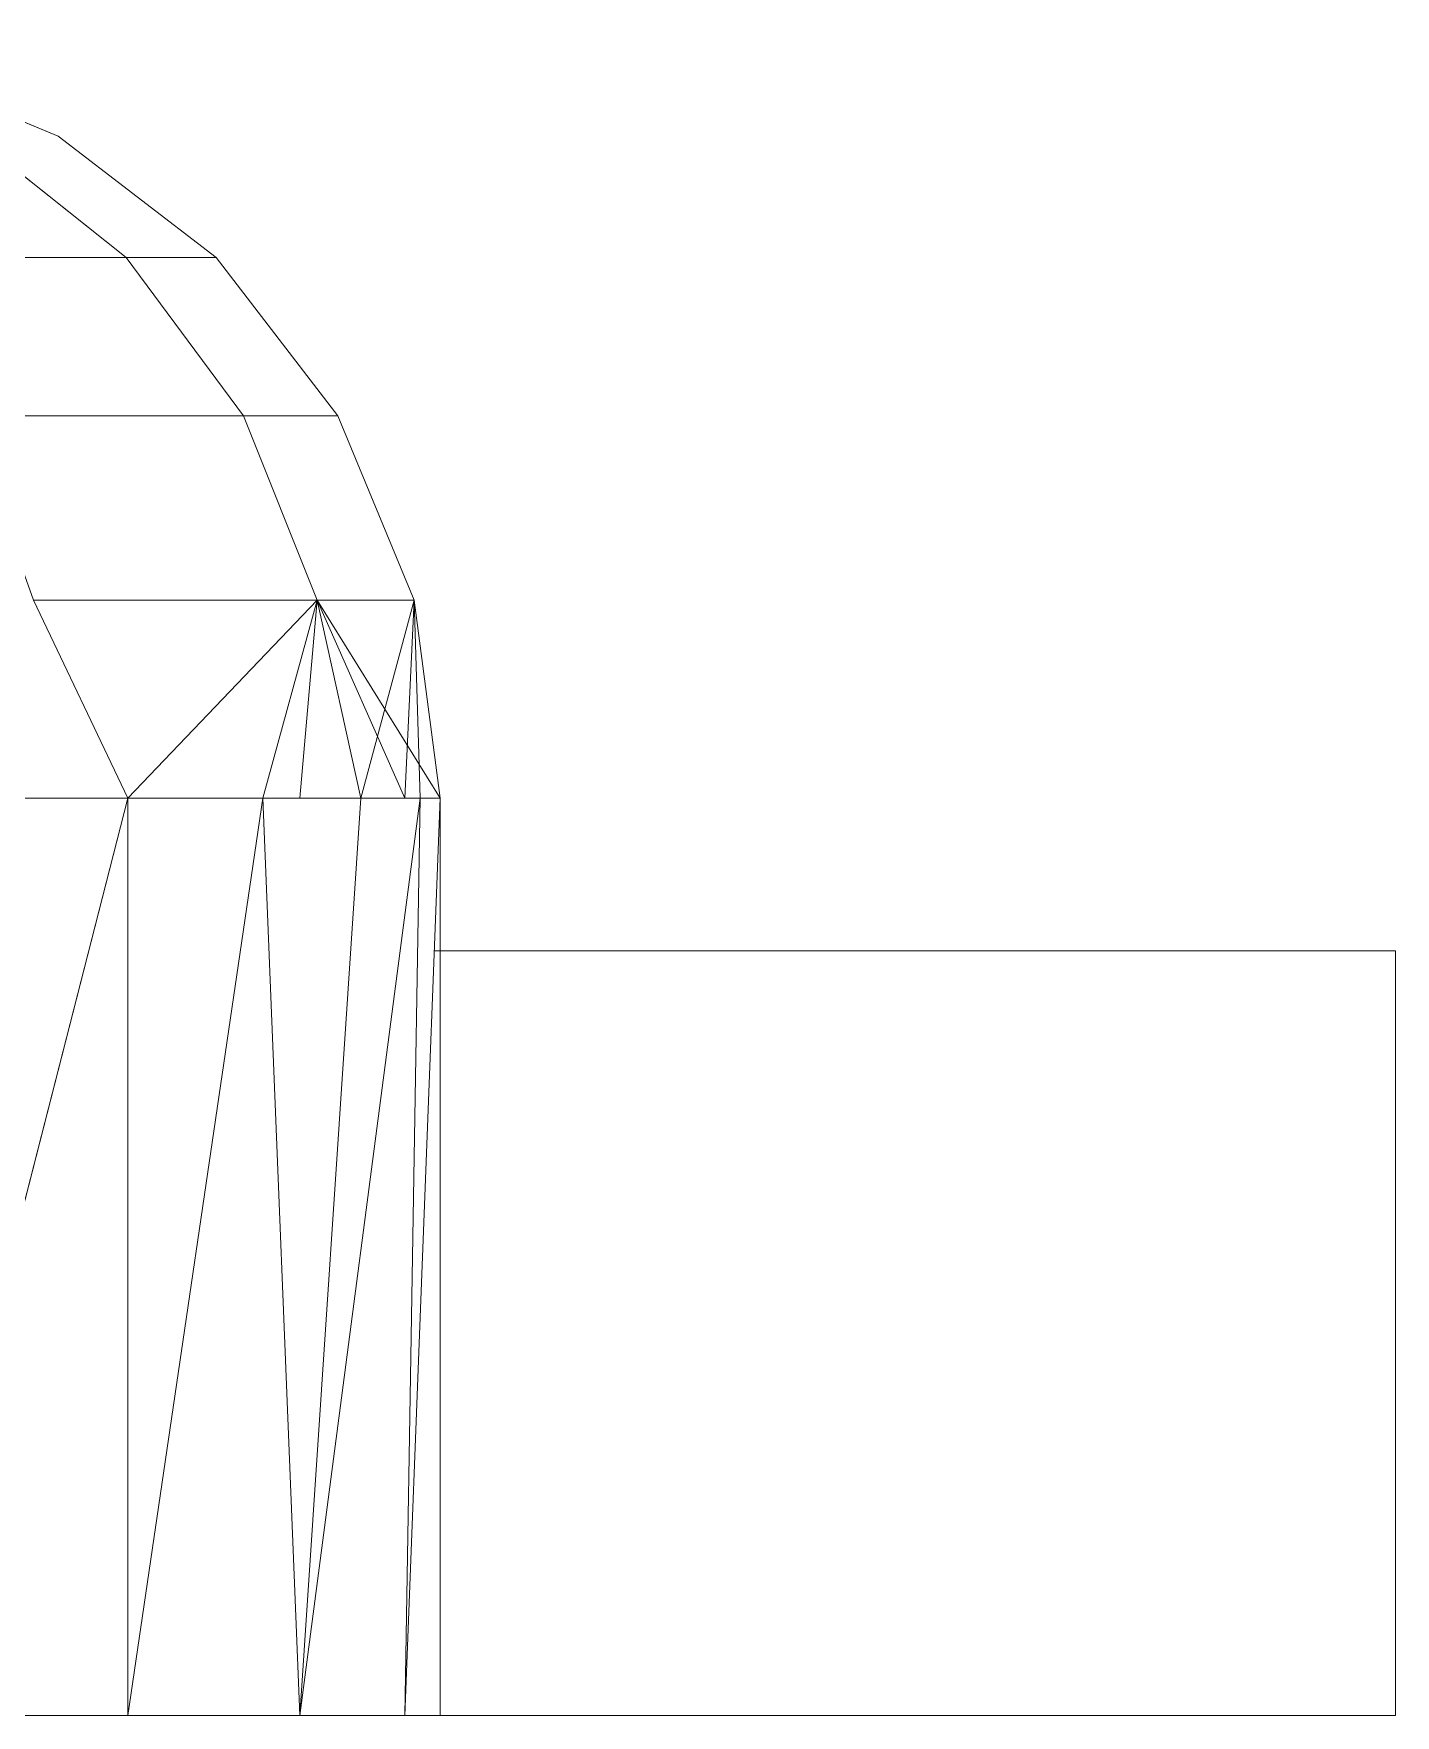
# Model space of a CAD drawing. Header units: centimetres. Extents: x -13467 to 3766, y -437 to 1921.
# Drawn here: x -7434.076 to -7432.294, y 94.029 to 96.229 of the extents above; entities that cross this region are included whole.
import ezdxf

# ---------------------------------------------------------------- set-up
doc = ezdxf.new("R2010")
doc.units = ezdxf.units.CM
doc.layers.add('M-EQPM', color=7, linetype='Continuous', lineweight=9)

# ---------------------------------------------------------------- blocks, each defined once
blk = doc.blocks.new('EQ-02-004 - EQ-02-004_dwg_Agrupar_771-V28-Sección 1-1')
at = {"layer": 'M-EQPM', "color": 136, "true_color": 0x007f7f}
for p, q in [((-7432.2944, 95.0294), (-7433.5521, 95.0294)), ((-7432.2944, 95.0294), (-7433.5521, 95.0294)), ((-7432.2944, 94.0294), (-7432.2944, 95.0294)), ((-7432.2944, 94.0294), (-7432.2944, 95.0294)), ((-7433.5444, 94.0294), (-7432.2944, 94.0294)), ((-7433.5444, 94.0294), (-7432.2944, 94.0294)), ((-7433.5444, 94.0294), (-7432.2944, 94.0294))]:
    blk.add_line(p, q, dxfattribs=at)
at = {"layer": 'M-EQPM', "color": 136, "true_color": 0x007f7f, "flags": 128}
blk.add_lwpolyline([(-7432.2944, 94.0294), (-7432.2944, 95.0294), (-7433.5521, 95.0294)], dxfattribs=at)
blk = doc.blocks.new('EQ-02-004 - EQ-02-004_dwg_Agrupar_789-V29-Sección 1-1')
at = {"layer": 'M-EQPM', "color": 136, "true_color": 0x007f7f}
for p, q in [((-7434.0444, 96.0954), (-7434.2856, 96.1953)), ((-7433.8373, 95.9365), (-7434.0444, 96.0954)), ((-7433.9551, 95.9365), (-7433.8373, 95.9365)), ((-7433.8373, 95.9365), (-7433.9551, 95.9365)), ((-7433.6784, 95.7294), (-7433.8373, 95.9365)), ((-7433.8016, 95.7294), (-7433.6784, 95.7294)), ((-7433.6784, 95.7294), (-7433.8016, 95.7294)), ((-7433.5785, 95.4882), (-7433.6784, 95.7294)), ((-7433.7051, 95.4882), (-7433.5785, 95.4882)), ((-7433.7051, 95.4882), (-7433.5906, 95.2294)), ((-7433.5785, 95.4882), (-7433.7051, 95.4882)), ((-7433.5444, 95.2294), (-7433.7051, 95.4882)), ((-7433.5906, 95.2294), (-7433.7051, 95.4882)), ((-7433.5444, 95.2294), (-7433.7051, 95.4882)), ((-7433.7051, 95.4882), (-7433.5906, 95.2294)), ((-7433.5906, 95.2294), (-7433.7051, 95.4882)), ((-7433.7051, 95.4882), (-7433.5906, 95.2294)), ((-7433.5906, 95.2294), (-7433.7051, 95.4882)), ((-7433.5785, 95.4882), (-7433.5906, 95.2294)), ((-7433.5785, 95.4882), (-7433.5444, 95.2294))]:
    blk.add_line(p, q, dxfattribs=at)
at = {"layer": 'M-EQPM', "color": 136, "true_color": 0x007f7f, "flags": 128}
blk.add_lwpolyline([(-7434.0444, 96.0954), (-7434.2856, 96.1953), (-7434.3881, 96.1953), (-7434.679, 96.2294), (-7434.8441, 96.2294), (-7434.679, 96.2294), (-7434.5783, 96.2294), (-7434.3881, 96.1953), (-7434.679, 96.2294), (-7434.5783, 96.2294), (-7434.5444, 96.2294), (-7434.3881, 96.1953), (-7434.5444, 96.2294), (-7434.2856, 96.1953)], close=True, dxfattribs=at)
for points in [[(-7433.9551, 95.9365), (-7433.8373, 95.9365), (-7434.0444, 96.0954)], [(-7434.0444, 96.0954), (-7433.8373, 95.9365), (-7433.9551, 95.9365)], [(-7433.9551, 95.9365), (-7433.8373, 95.9365), (-7433.6784, 95.7294), (-7433.8016, 95.7294)], [(-7433.9551, 95.9365), (-7433.8373, 95.9365), (-7433.6784, 95.7294), (-7433.8016, 95.7294)], [(-7433.8016, 95.7294), (-7433.6784, 95.7294), (-7433.5785, 95.4882), (-7433.7051, 95.4882)], [(-7433.7051, 95.4882), (-7433.5785, 95.4882), (-7433.6784, 95.7294), (-7433.8016, 95.7294)], [(-7433.7051, 95.4882), (-7433.5444, 95.2294), (-7433.5785, 95.4882), (-7433.7051, 95.4882)], [(-7433.7051, 95.4882), (-7433.5785, 95.4882), (-7433.5906, 95.2294)], [(-7433.5906, 95.2294), (-7433.5785, 95.4882), (-7433.5444, 95.2294)]]:
    blk.add_lwpolyline(points, dxfattribs=at)
blk = doc.blocks.new('EQ-02-004 - EQ-02-004_dwg_Agrupar_895-V30-Sección 1-1')
at = {"layer": 'M-EQPM', "color": 136, "true_color": 0x007f7f}
for p, q in [((-7434.0444, 96.0954), (-7434.2856, 96.1953)), ((-7433.8373, 95.9365), (-7434.0444, 96.0954)), ((-7433.9551, 95.9365), (-7433.8373, 95.9365)), ((-7433.8373, 95.9365), (-7433.9551, 95.9365)), ((-7433.6784, 95.7294), (-7433.8373, 95.9365)), ((-7433.8016, 95.7294), (-7433.6784, 95.7294)), ((-7433.6784, 95.7294), (-7433.8016, 95.7294)), ((-7433.5785, 95.4882), (-7433.6784, 95.7294)), ((-7433.5906, 95.2294), (-7433.7051, 95.4882)), ((-7433.7051, 95.4882), (-7433.5444, 95.2294)), ((-7433.7051, 95.4882), (-7433.5785, 95.4882)), ((-7433.5785, 95.4882), (-7433.7051, 95.4882)), ((-7433.7051, 95.4882), (-7433.648, 95.2294)), ((-7433.7051, 95.4882), (-7433.648, 95.2294)), ((-7433.7051, 95.4882), (-7433.5906, 95.2294)), ((-7433.5906, 95.2294), (-7433.7051, 95.4882)), ((-7433.7051, 95.4882), (-7433.5444, 95.2294)), ((-7433.5785, 95.4882), (-7433.648, 95.2294)), ((-7433.5444, 95.2294), (-7433.5785, 95.4882)), ((-7433.5785, 95.4882), (-7433.5704, 95.2294))]:
    blk.add_line(p, q, dxfattribs=at)
at = {"layer": 'M-EQPM', "color": 136, "true_color": 0x007f7f, "flags": 128}
for points in [[(-7434.1551, 96.0954), (-7434.3881, 96.1953), (-7434.2856, 96.1953), (-7434.0444, 96.0954), (-7434.2856, 96.1953), (-7434.3881, 96.1953), (-7434.7144, 96.2294)], [(-7433.9551, 95.9365), (-7433.8373, 95.9365), (-7433.6784, 95.7294), (-7433.8373, 95.9365), (-7433.9551, 95.9365)], [(-7433.9551, 95.9365), (-7433.8373, 95.9365), (-7433.9551, 95.9365)], [(-7433.8016, 95.7294), (-7433.6784, 95.7294), (-7433.8016, 95.7294)], [(-7433.8016, 95.7294), (-7433.6784, 95.7294), (-7433.5785, 95.4882), (-7433.6784, 95.7294), (-7433.8016, 95.7294)], [(-7433.7051, 95.4882), (-7433.5785, 95.4882), (-7433.7051, 95.4882)], [(-7433.648, 95.2294), (-7433.7051, 95.4882), (-7433.5785, 95.4882), (-7433.5704, 95.2294)], [(-7433.7051, 95.4882), (-7433.5785, 95.4882), (-7433.5444, 95.2294), (-7433.7051, 95.4882)], [(-7433.5444, 95.2294), (-7433.5785, 95.4882), (-7433.5704, 95.2294)]]:
    blk.add_lwpolyline(points, dxfattribs=at)
for points in [[(-7434.0444, 96.0954), (-7433.8373, 95.9365)], [(-7433.648, 95.2294), (-7433.5785, 95.4882)]]:
    blk.add_lwpolyline(points, close=True, dxfattribs=at)
blk = doc.blocks.new('EQ-02-004 - EQ-02-004_dwg_Agrupar_786-V31-Sección 1-1')
at = {"layer": 'M-EQPM', "color": 136, "true_color": 0x007f7f}
for p, q in [((-7434.0444, 96.0954), (-7434.2856, 96.1953)), ((-7433.8373, 95.9365), (-7434.0444, 96.0954)), ((-7433.9551, 95.9365), (-7433.8373, 95.9365)), ((-7433.8373, 95.9365), (-7433.9551, 95.9365)), ((-7433.6784, 95.7294), (-7433.8373, 95.9365)), ((-7433.8016, 95.7294), (-7433.6784, 95.7294)), ((-7433.6784, 95.7294), (-7433.8016, 95.7294)), ((-7433.5785, 95.4882), (-7433.6784, 95.7294)), ((-7433.7051, 95.4882), (-7433.5785, 95.4882)), ((-7433.7051, 95.4882), (-7433.5906, 95.2294)), ((-7433.5785, 95.4882), (-7433.7051, 95.4882)), ((-7433.5444, 95.2294), (-7433.7051, 95.4882)), ((-7433.5906, 95.2294), (-7433.7051, 95.4882)), ((-7433.5444, 95.2294), (-7433.7051, 95.4882)), ((-7433.7051, 95.4882), (-7433.5906, 95.2294)), ((-7433.5906, 95.2294), (-7433.7051, 95.4882)), ((-7433.7051, 95.4882), (-7433.5906, 95.2294)), ((-7433.5906, 95.2294), (-7433.7051, 95.4882)), ((-7433.5785, 95.4882), (-7433.5906, 95.2294)), ((-7433.5785, 95.4882), (-7433.5444, 95.2294))]:
    blk.add_line(p, q, dxfattribs=at)
at = {"layer": 'M-EQPM', "color": 136, "true_color": 0x007f7f, "flags": 128}
blk.add_lwpolyline([(-7434.0444, 96.0954), (-7434.2856, 96.1953), (-7434.3881, 96.1953), (-7434.679, 96.2294), (-7434.8441, 96.2294), (-7434.679, 96.2294), (-7434.5783, 96.2294), (-7434.3881, 96.1953), (-7434.679, 96.2294), (-7434.5783, 96.2294), (-7434.5444, 96.2294), (-7434.3881, 96.1953), (-7434.5444, 96.2294), (-7434.2856, 96.1953)], close=True, dxfattribs=at)
for points in [[(-7433.9551, 95.9365), (-7433.8373, 95.9365), (-7434.0444, 96.0954)], [(-7434.0444, 96.0954), (-7433.8373, 95.9365), (-7433.9551, 95.9365)], [(-7433.9551, 95.9365), (-7433.8373, 95.9365), (-7433.6784, 95.7294), (-7433.8016, 95.7294)], [(-7433.9551, 95.9365), (-7433.8373, 95.9365), (-7433.6784, 95.7294), (-7433.8016, 95.7294)], [(-7433.8016, 95.7294), (-7433.6784, 95.7294), (-7433.5785, 95.4882), (-7433.7051, 95.4882)], [(-7433.7051, 95.4882), (-7433.5785, 95.4882), (-7433.6784, 95.7294), (-7433.8016, 95.7294)], [(-7433.7051, 95.4882), (-7433.5444, 95.2294), (-7433.5785, 95.4882), (-7433.7051, 95.4882)], [(-7433.7051, 95.4882), (-7433.5785, 95.4882), (-7433.5906, 95.2294)], [(-7433.5906, 95.2294), (-7433.5785, 95.4882), (-7433.5444, 95.2294)]]:
    blk.add_lwpolyline(points, dxfattribs=at)
blk = doc.blocks.new('EQ-02-004 - EQ-02-004_dwg_Agrupar_898-V32-Sección 1-1')
at = {"layer": 'M-EQPM', "color": 136, "true_color": 0x007f7f}
for p, q in [((-7434.0444, 96.0954), (-7434.2856, 96.1953)), ((-7433.9551, 95.9365), (-7434.1552, 96.0954)), ((-7433.8373, 95.9365), (-7434.0444, 96.0954)), ((-7434.3004, 95.9365), (-7433.9551, 95.9365)), ((-7433.8016, 95.7294), (-7433.9551, 95.9365)), ((-7433.9551, 95.9365), (-7433.8373, 95.9365)), ((-7433.8373, 95.9365), (-7433.9551, 95.9365)), ((-7433.6784, 95.7294), (-7433.8373, 95.9365)), ((-7434.1628, 95.7294), (-7433.8016, 95.7294)), ((-7433.8016, 95.7294), (-7433.6784, 95.7294)), ((-7433.6784, 95.7294), (-7433.8016, 95.7294)), ((-7433.7051, 95.4882), (-7433.8016, 95.7294)), ((-7433.5785, 95.4882), (-7433.6784, 95.7294)), ((-7434.0763, 95.4882), (-7433.9531, 95.2294)), ((-7434.0763, 95.4882), (-7433.7051, 95.4882)), ((-7434.0763, 95.4882), (-7433.9531, 95.2294)), ((-7433.9531, 95.2294), (-7433.7051, 95.4882)), ((-7433.7051, 95.4882), (-7433.7762, 95.2294)), ((-7433.728, 95.2294), (-7433.7051, 95.4882)), ((-7433.7279, 95.2294), (-7433.7051, 95.4882)), ((-7433.7279, 95.2294), (-7433.7051, 95.4882)), ((-7433.5906, 95.2294), (-7433.7051, 95.4882)), ((-7433.7051, 95.4882), (-7433.5444, 95.2294)), ((-7433.7051, 95.4882), (-7433.5785, 95.4882)), ((-7433.5785, 95.4882), (-7433.7051, 95.4882)), ((-7433.7051, 95.4882), (-7433.648, 95.2294)), ((-7433.7051, 95.4882), (-7433.5906, 95.2294)), ((-7433.5906, 95.2294), (-7433.7051, 95.4882)), ((-7433.7051, 95.4882), (-7433.5444, 95.2294)), ((-7433.5785, 95.4882), (-7433.648, 95.2294)), ((-7433.5444, 95.2294), (-7433.5785, 95.4882)), ((-7433.5785, 95.4882), (-7433.5704, 95.2294)), ((-7433.9531, 95.2294), (-7434.2606, 94.0294)), ((-7434.1764, 95.2294), (-7433.9531, 95.2294)), ((-7434.1764, 95.2294), (-7433.9531, 95.2294)), ((-7433.9531, 95.2294), (-7433.7762, 95.2294)), ((-7433.9531, 95.2294), (-7433.9531, 94.0294)), ((-7433.7762, 95.2294), (-7433.9531, 94.0294)), ((-7433.7762, 95.2294), (-7433.648, 95.2294)), ((-7433.7762, 95.2294), (-7433.728, 94.0294)), ((-7433.648, 95.2294), (-7433.7762, 95.2294)), ((-7433.7279, 94.0294), (-7433.7762, 95.2294)), ((-7433.7762, 95.2294), (-7433.648, 95.2294)), ((-7433.648, 95.2294), (-7433.728, 94.0294)), ((-7433.5704, 95.2294), (-7433.728, 94.0294)), ((-7433.648, 95.2294), (-7433.5704, 95.2294)), ((-7433.5444, 95.2294), (-7433.5906, 94.0294)), ((-7433.5704, 95.2294), (-7433.5906, 94.0294)), ((-7433.5444, 95.2294), (-7433.5704, 95.2294)), ((-7433.5444, 95.2294), (-7433.5444, 94.0294)), ((-7433.5444, 94.0294), (-7433.5444, 95.2294)), ((-7433.9531, 94.0294), (-7434.2606, 94.0294)), ((-7433.728, 94.0294), (-7433.9531, 94.0294)), ((-7433.9531, 94.0294), (-7433.728, 94.0294)), ((-7433.9531, 94.0294), (-7433.728, 94.0294)), ((-7433.5906, 94.0294), (-7433.728, 94.0294)), ((-7433.5906, 94.0294), (-7433.5444, 94.0294)), ((-7433.5444, 94.0294), (-7433.5906, 94.0294))]:
    blk.add_line(p, q, dxfattribs=at)
at = {"layer": 'M-EQPM', "color": 136, "true_color": 0x007f7f, "flags": 128}
for points in [[(-7434.1551, 96.0954), (-7434.3881, 96.1953), (-7434.2856, 96.1953), (-7434.0444, 96.0954), (-7434.2856, 96.1953), (-7434.3881, 96.1953), (-7434.7144, 96.2294)], [(-7433.9551, 95.9365), (-7433.8373, 95.9365), (-7433.9551, 95.9365), (-7434.1551, 96.0954), (-7434.4798, 96.0954), (-7434.6887, 96.1953), (-7435.1668, 96.1953)], [(-7433.9551, 95.9365), (-7433.8373, 95.9365), (-7433.6784, 95.7294), (-7433.8373, 95.9365), (-7433.9551, 95.9365), (-7434.1551, 96.0954), (-7434.4798, 96.0954), (-7434.9963, 96.0954)], [(-7434.3004, 95.9365), (-7433.9551, 95.9365), (-7433.8016, 95.7294)], [(-7433.8016, 95.7294), (-7433.9551, 95.9365), (-7434.3004, 95.9365)], [(-7434.7375, 95.7294), (-7434.1628, 95.7294), (-7434.0763, 95.4882), (-7433.7051, 95.4882), (-7433.8016, 95.7294), (-7434.1628, 95.7294)], [(-7434.1628, 95.7294), (-7433.8016, 95.7294), (-7433.7051, 95.4882), (-7433.5785, 95.4882), (-7433.7051, 95.4882)], [(-7433.8016, 95.7294), (-7433.6784, 95.7294), (-7433.8016, 95.7294)], [(-7433.8016, 95.7294), (-7433.6784, 95.7294), (-7433.5785, 95.4882), (-7433.6784, 95.7294), (-7433.8016, 95.7294)], [(-7434.1764, 95.2294), (-7433.9531, 95.2294), (-7434.0763, 95.4882)], [(-7433.7762, 95.2294), (-7433.7051, 95.4882), (-7434.0763, 95.4882)], [(-7433.7762, 95.2294), (-7433.7051, 95.4882), (-7433.648, 95.2294)], [(-7433.648, 95.2294), (-7433.7051, 95.4882), (-7433.5785, 95.4882), (-7433.5704, 95.2294), (-7433.5444, 95.2294), (-7433.5906, 94.0294), (-7433.5444, 95.2294), (-7433.5444, 94.0294), (-7433.5906, 94.0294), (-7433.5444, 94.0294)], [(-7433.7051, 95.4882), (-7433.5785, 95.4882), (-7433.5444, 95.2294), (-7433.7051, 95.4882)], [(-7433.9531, 95.2294), (-7434.2606, 94.0294), (-7433.9531, 95.2294), (-7433.9531, 94.0294), (-7434.2606, 94.0294)], [(-7434.1764, 95.2294), (-7434.2606, 94.0294), (-7433.9531, 94.0294)], [(-7433.9531, 95.2294), (-7433.9531, 94.0294), (-7433.7762, 95.2294), (-7433.9531, 94.0294)], [(-7433.648, 95.2294), (-7433.7279, 94.0294), (-7433.7762, 95.2294)], [(-7433.7279, 94.0294), (-7433.5906, 94.0294), (-7433.5704, 95.2294), (-7433.648, 95.2294)]]:
    blk.add_lwpolyline(points, dxfattribs=at)
for points in [[(-7434.0444, 96.0954), (-7433.8373, 95.9365)], [(-7433.9531, 95.2294), (-7433.7051, 95.4882)], [(-7433.5906, 94.0294), (-7433.7279, 94.0294), (-7433.5704, 95.2294), (-7433.7279, 94.0294), (-7433.648, 95.2294), (-7433.5704, 95.2294), (-7433.5444, 95.2294), (-7433.5785, 95.4882), (-7433.5704, 95.2294)], [(-7433.648, 95.2294), (-7433.5785, 95.4882)], [(-7433.9531, 95.2294), (-7433.7762, 95.2294)]]:
    blk.add_lwpolyline(points, close=True, dxfattribs=at)
blk = doc.blocks.new('EQ-02-004 - EQ-02-004_dwg-1526208-Sección 1-1')
for name in ['EQ-02-004 - EQ-02-004_dwg_Agrupar_771-V28-Sección 1-1', 'EQ-02-004 - EQ-02-004_dwg_Agrupar_789-V29-Sección 1-1', 'EQ-02-004 - EQ-02-004_dwg_Agrupar_895-V30-Sección 1-1', 'EQ-02-004 - EQ-02-004_dwg_Agrupar_786-V31-Sección 1-1', 'EQ-02-004 - EQ-02-004_dwg_Agrupar_898-V32-Sección 1-1']:
    blk.add_blockref(name, (0, 0))
blk = doc.blocks.new('EQ-02-004 - EQ-02-004-1526283-Sección 1-1')
blk.add_blockref('EQ-02-004 - EQ-02-004_dwg-1526208-Sección 1-1', (0, 0))
blk = doc.blocks.new('PQ_RVR_MEP-01_ZZ_ZZ_MO_T_A_rvt-1-Sección 1-1')
at = {"layer": 'M-EQPM', "lineweight": 9}
blk.add_blockref('EQ-02-004 - EQ-02-004-1526283-Sección 1-1', (0, 0), dxfattribs=at)

msp = doc.modelspace()

# ---------------------------------------------------------------- block references
at = {"lineweight": 5}
msp.add_blockref('PQ_RVR_MEP-01_ZZ_ZZ_MO_T_A_rvt-1-Sección 1-1', (0, 0), dxfattribs=at)

doc.saveas('drawing.dxf')
